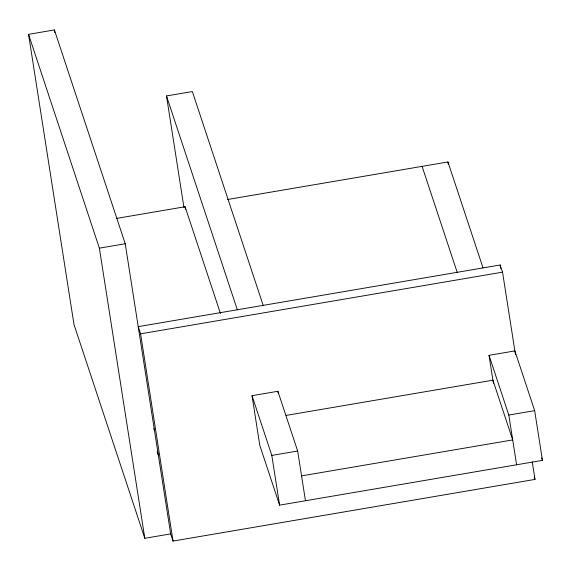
<?xml version="1.0" encoding="UTF-8"?>
<svg xmlns="http://www.w3.org/2000/svg" width="571" height="571" viewBox="0 0 571 571"><rect width="100%" height="100%" fill="white"/><g stroke="black" fill="none" stroke-linecap="round" stroke-linejoin="round"><path stroke-width="0.86" d="M170.665 533.892L144.813 538.296L73.987 324.485L28.55 34.339L54.402 29.935L125.235 243.753L170.665 533.892L173.042 541.065L534.998 479.404L532.251 461.839M183.955 207.48L166.496 95.949L192.348 91.546L263.174 305.364M116.684 218.393L185.097 206.738L220.442 313.45M227.593 199.5L447.942 161.964L483.009 267.828M28.55 34.339L99.375 248.157L125.235 243.753M515.47 354.705L502.544 272.16L500.167 264.994L138.211 326.655L140.587 333.821L173.042 541.065M140.587 333.821L502.544 272.16M493.394 383.241L489.026 355.319L514.878 350.915L534.663 410.642L542.45 460.376L279.597 505.149L259.812 445.43L252.025 395.689L277.884 391.285L297.662 451.011L305.456 500.746M286.157 415.41L492.916 380.186L512.701 439.913L301.559 475.879M252.025 395.689L271.81 455.415L297.662 451.011M489.026 355.319L508.804 415.046L534.663 410.642M541.615 457.856L542.45 460.376M534.206 477.013L534.998 479.404M422.09 166.368L457.157 272.239M166.496 95.949L237.322 309.767M153.877 428.578L154.441 430.277M157.211 451.754L158.331 455.144M500.167 264.994L500.724 268.506M508.804 415.046L516.598 464.78M447.942 161.964L448.356 164.598M277.884 391.285L278.156 393.034M271.81 455.415L279.597 505.149M185.097 206.738L185.496 209.314M99.375 248.157L144.813 538.296M54.402 29.935L54.816 32.576"/></g></svg>
